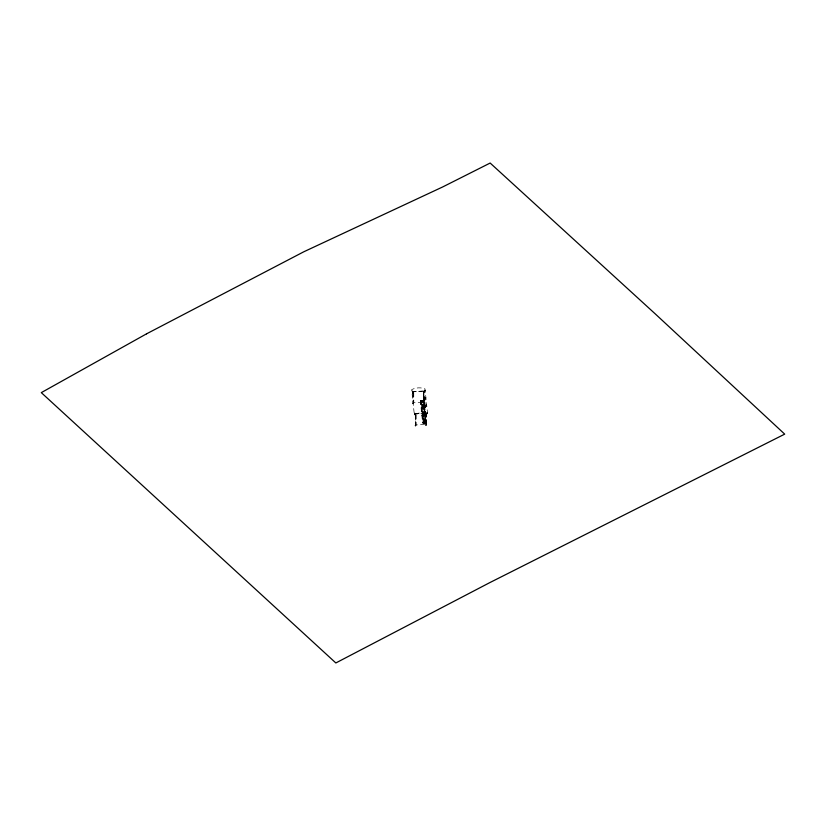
<?xml version="1.0" encoding="UTF-8"?>
<svg xmlns="http://www.w3.org/2000/svg" width="826" height="826" viewBox="0 0 826 826"><rect width="100%" height="100%" fill="white"/><g stroke="black" fill="none" stroke-linecap="round" stroke-linejoin="round"><path stroke-width="0.62" stroke-dasharray="4.13 3.1" d="M425.896 422.767L422.654 422.953L420.31 400.878L423.439 400.383M422.654 422.953L425.782 422.778M423.501 392.505L425.101 390.089L423.955 392.536L424.037 402.881M424.006 393.052L425.153 390.605L423.552 393.031L423.583 402.912M424.74 399.939L425.886 397.492L424.285 399.908L424.296 403.615M424.337 400.434L425.452 397.42M424.791 400.455L425.514 397.936M425.07 407.311L426.67 404.895L425.524 407.342M425.122 407.837L426.247 404.823M425.576 407.858L426.299 405.339M425.855 414.714L427.455 412.298L425.906 415.241M412.226 390.698L413.021 393.661L411.854 391.348L412.226 390.698L413.465 393.579L412.277 391.214M414.58 412.907L415.829 415.798L414.156 413.031L415.323 415.354L415.395 423.242M414.642 413.423L415.375 415.87M412.38 391.493L424.719 391.008L412.422 391.885M420.31 400.92L422.148 400.445L424.492 422.478M420.589 401.075L423.573 400.796M423.583 401.075L420.589 400.961M422.334 402.252L413.774 402.716L413.743 391.648M421.363 408.292L424.337 408.013M414.745 413.692L427.073 413.207L414.786 414.084M425.122 415.385L422.158 415.819M422.138 415.664L425.132 415.54M420.857 400.517L422.922 423.046L425.886 422.613M424.688 424.461L416.128 424.925L416.097 413.857M427.083 412.742L426.361 415.261L426.392 423.862M423.573 401.921L421.312 401.199M420.992 401.054L423.573 402.045M424.337 409.128L422.086 408.416M421.766 408.271L424.337 409.262M422.54 415.643L425.122 416.634M425.886 423.728L423.614 422.85L425.906 422.891L424.605 411.389M423.315 422.871L425.886 423.862M424.667 390.006L424.719 391.214M427.032 412.226L427.083 413.403M424.564 398.762L424.801 401.054M424.925 402.2L425.297 407.414M423.81 402.427L424.419 408.168L421.363 408.178M425.204 415.571L424.523 402.334M425.989 422.974L425.359 411.42M423.831 404.42L424.481 410.543M423.304 404.451L423.955 410.574M424.089 411.42L425.256 422.437M423.18 404.461L423.831 410.574M423.965 411.431L425.132 422.437M422.664 404.492L424.605 422.468M421.508 400.486L423.965 422.881M420.568 400.538L422.902 422.561M414.962 413.661L415.013 414.177M426.071 413.041L426.092 418.307M426.092 419.474L426.113 424.12M425.875 413.32L425.886 424.605M425.586 411.544L425.607 417.688M425.349 406.165L425.349 407.941M425.307 412.071L425.328 416.717M425.132 411.544L425.153 417.719M424.801 404.141L424.812 407.827M424.74 402.396L424.76 407.311M424.564 400.538L423.779 391.359L423.8 400.104M424.347 404.141L424.316 409.789M423.965 422.509L421.632 400.476M423.521 391.111L423.531 402.386M423.325 422.912L420.857 400.889M415.767 415.272L415.798 425.153M415.323 415.354L415.354 425.183M413.413 393.062L413.496 403.47M412.959 393.145L413.052 403.491M427.631 413.898L424.977 388.901A12.122 8.508 -6.1 0 0 411.678 389.635L414.332 414.631A12.122 8.508 -6.1 0 1 427.631 413.898"/><path stroke-width="1.24" d="M146.543 333.838L41.3 392.629L335.841 662.958L489.673 582.681L784.7 434.135L655.369 313.994L490.159 163.042L442.633 186.975L303.772 251.796L146.543 333.838M413.444 402.943L413.052 403.491L413.444 402.943M423.986 402.365L423.583 402.912L423.986 402.365M424.77 409.768L424.368 410.315L424.77 409.768M425.555 417.171L425.153 417.719L425.555 417.171M415.798 425.153L415.406 425.7L415.798 425.153M426.34 424.574L425.937 425.122L426.34 424.574"/></g></svg>
